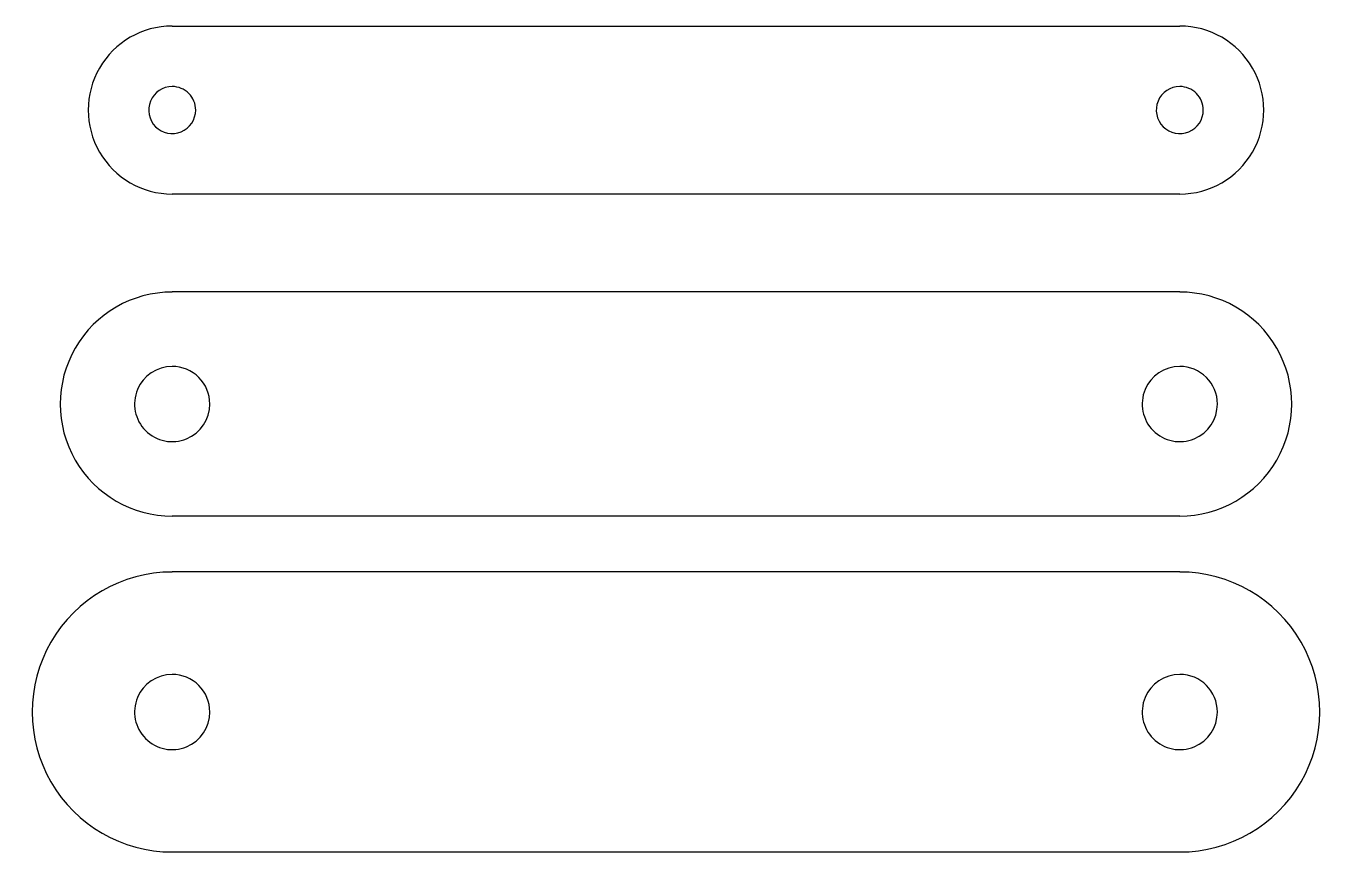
# Model space of a CAD drawing. Extents: x -0.2 to 55.1, y -34.8 to 0.3.
import ezdxf

# ---------------------------------------------------------------- set-up
doc = ezdxf.new("R2010")
doc.units = 0
doc.layers.get('0').update_dxf_attribs({"linetype": 'CONTINUOUS'})

msp = doc.modelspace()

# ---------------------------------------------------------------- linework, layer by layer
at = {"color": 7}
for points in [[(5.97662, 0.314615), (48.83912, 0.314615)], [(48.83912, -6.830405), (5.97662, -6.830405)], [(48.83912, -10.996005), (5.97662, -10.996005)], [(5.97662, -20.521005), (48.83912, -20.521005)], [(48.83912, -22.903525), (5.97662, -22.903525)], [(5.97662, -34.808505), (48.83912, -34.808505)]]:
    msp.add_lwpolyline(points, dxfattribs=at)
for points in [[(5.977611, -2.2598)], [(48.840136, -2.2598)], [(5.977611, -14.161376)], [(48.840136, -14.161376)], [(5.978119, -27.257794)], [(48.840644, -27.257794)]]:
    msp.add_lwpolyline(points, close=True, dxfattribs=at)
for points in [[(5.978119, 0.312474), (4.702011, 0.312465), (3.522838, -0.368331), (2.884784, -1.473473)], [(51.933978, -1.473473), (51.295924, -0.368331), (50.116752, 0.312465), (48.840644, 0.312465)], [(2.884784, -1.473473), (2.24673, -2.578615), (2.24673, -3.940206), (2.884784, -5.045348)], [(51.933978, -5.045348), (52.572033, -3.940206), (52.572033, -2.578615), (51.933978, -1.473473)], [(5.977611, -2.2598), (5.573148, -2.2598), (5.208512, -2.503442), (5.053731, -2.877117)], [(6.684718, -2.552693), (6.497181, -2.365157), (6.242827, -2.2598), (5.977611, -2.2598)], [(6.977611, -3.2598), (6.977611, -2.994584), (6.872254, -2.74023), (6.684718, -2.552693)], [(48.840136, -2.2598), (48.435674, -2.2598), (48.071037, -2.503442), (47.916256, -2.877117)], [(49.547243, -2.552693), (49.359707, -2.365157), (49.105353, -2.2598), (48.840136, -2.2598)], [(49.840137, -3.2598), (49.840137, -2.994584), (49.73478, -2.74023), (49.547243, -2.552693)], [(5.053731, -2.877117), (4.898949, -3.250791), (4.984505, -3.680909), (5.270503, -3.966908)], [(6.360294, -4.18368), (6.733969, -4.028899), (6.977611, -3.664263), (6.977611, -3.2598)], [(47.916256, -2.877117), (47.761475, -3.250791), (47.847031, -3.680909), (48.133029, -3.966908)], [(49.22282, -4.18368), (49.596494, -4.028899), (49.840137, -3.664263), (49.840137, -3.2598)], [(5.270503, -3.966908), (5.556502, -4.252906), (5.98662, -4.338462), (6.360294, -4.18368)], [(48.133029, -3.966908), (48.419027, -4.252906), (48.849145, -4.338462), (49.22282, -4.18368)], [(2.884784, -5.045348), (3.522838, -6.15049), (4.702011, -6.831285), (5.978119, -6.831285)], [(48.840644, -6.831294), (50.116752, -6.831285), (51.295924, -6.15049), (51.933978, -5.045348)], [(5.978119, -10.998469), (4.276641, -10.998469), (2.704411, -11.906197), (1.853673, -13.379719)], [(52.96509, -13.379719), (52.114351, -11.906197), (50.542121, -10.998469), (48.840644, -10.998469)], [(1.853673, -13.379719), (1.002934, -14.853242), (1.002934, -16.668697), (1.853673, -18.142219)], [(52.96509, -18.142219), (53.815829, -16.668697), (53.815829, -14.853242), (52.96509, -13.379719)], [(5.977611, -14.161376), (5.330471, -14.161376), (4.747053, -14.551204), (4.499404, -15.149082)], [(7.108981, -14.630005), (6.808923, -14.329947), (6.401957, -14.161376), (5.977611, -14.161376)], [(48.840136, -14.161376), (48.192997, -14.161376), (47.609579, -14.551204), (47.361929, -15.149082)], [(49.971506, -14.630005), (49.671448, -14.329947), (49.264482, -14.161376), (48.840136, -14.161376)], [(7.57761, -15.761376), (7.57761, -15.337029), (7.409039, -14.930063), (7.108981, -14.630005)], [(50.440135, -15.761376), (50.440135, -15.337029), (50.271564, -14.930063), (49.971506, -14.630005)], [(4.499404, -15.149082), (4.251754, -15.746961), (4.388644, -16.435149), (4.84624, -16.892746)], [(47.361929, -15.149082), (47.11428, -15.746961), (47.251169, -16.435149), (47.708766, -16.892746)], [(6.589904, -17.239582), (7.187783, -16.991933), (7.57761, -16.408515), (7.57761, -15.761376)], [(49.452429, -17.239582), (50.050308, -16.991933), (50.440135, -16.408515), (50.440135, -15.761376)], [(4.84624, -16.892746), (5.303837, -17.350343), (5.992025, -17.487232), (6.589904, -17.239582)], [(47.708766, -16.892746), (48.166362, -17.350343), (48.85455, -17.487232), (49.452429, -17.239582)], [(1.853673, -18.142219), (2.704411, -19.615742), (4.276641, -20.523469), (5.978119, -20.523469)], [(48.840644, -20.523469), (50.542121, -20.523469), (52.114351, -19.615742), (52.96509, -18.142219)], [(5.978119, -22.904745), (3.851272, -22.90477), (1.885984, -24.039429), (0.822561, -25.881333)], [(53.996201, -25.881333), (52.932778, -24.039429), (50.967491, -22.90477), (48.840644, -22.90477)], [(0.822561, -25.881333), (-0.240862, -27.723236), (-0.240862, -29.992554), (0.822561, -31.834458)], [(53.996201, -31.834458), (55.059625, -29.992554), (55.059625, -27.723236), (53.996201, -25.881333)], [(5.978119, -27.257794), (5.330979, -27.257794), (4.747561, -27.647621), (4.499912, -28.2455)], [(7.109489, -27.726423), (6.809431, -27.426365), (6.402465, -27.257794), (5.978119, -27.257794)], [(48.840644, -27.257794), (48.193505, -27.257794), (47.610087, -27.647621), (47.362437, -28.2455)], [(50.440643, -28.857793), (50.440643, -27.974138), (49.724299, -27.257794), (48.840644, -27.257794)], [(7.578118, -28.857793), (7.578118, -28.433447), (7.409547, -28.026481), (7.109489, -27.726423)], [(4.499912, -28.2455), (4.252262, -28.843379), (4.389152, -29.531567), (4.846748, -29.989164)], [(47.362437, -28.2455), (47.114788, -28.843379), (47.251677, -29.531567), (47.709274, -29.989164)], [(6.590412, -30.336), (7.188291, -30.088351), (7.578118, -29.504933), (7.578118, -28.857793)], [(49.452937, -30.336), (50.050816, -30.088351), (50.440643, -29.504933), (50.440643, -28.857793)], [(4.846748, -29.989164), (5.304345, -30.44676), (5.992533, -30.58365), (6.590412, -30.336)], [(47.709274, -29.989164), (48.16687, -30.44676), (48.855058, -30.58365), (49.452937, -30.336)], [(0.822561, -31.834458), (1.885984, -33.676361), (3.851272, -34.81102), (5.978119, -34.81102)], [(48.840644, -34.811045), (50.967491, -34.81102), (52.932778, -33.676361), (53.996201, -31.834458)]]:
    msp.add_open_spline(points, degree=3, dxfattribs=at)

doc.saveas('drawing.dxf')
